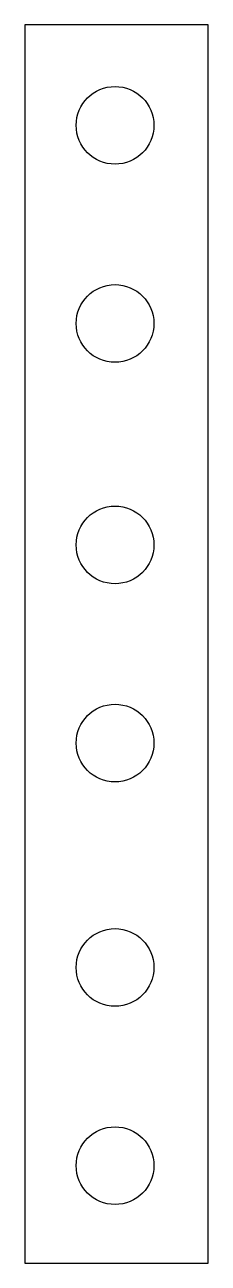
# Model space of a CAD drawing. Header units: millimetres. Extents: x 109.6 to 117, y 172 to 222.
import ezdxf

# ---------------------------------------------------------------- set-up
doc = ezdxf.new("R2010")
doc.units = ezdxf.units.MM
doc.layers.get('0').update_dxf_attribs({"linetype": 'CONTINUOUS'})

msp = doc.modelspace()

# ---------------------------------------------------------------- linework, layer by layer
msp.add_lwpolyline([(117, 172), (117, 222), (109.6, 222), (109.6, 172)], close=True)
for centre in [(113.24, 217.94), (113.24, 209.94), (113.24, 201), (113.24, 193), (113.24, 183.94), (113.24, 175.94)]:
    msp.add_circle(centre, 1.568)

doc.saveas('drawing.dxf')
